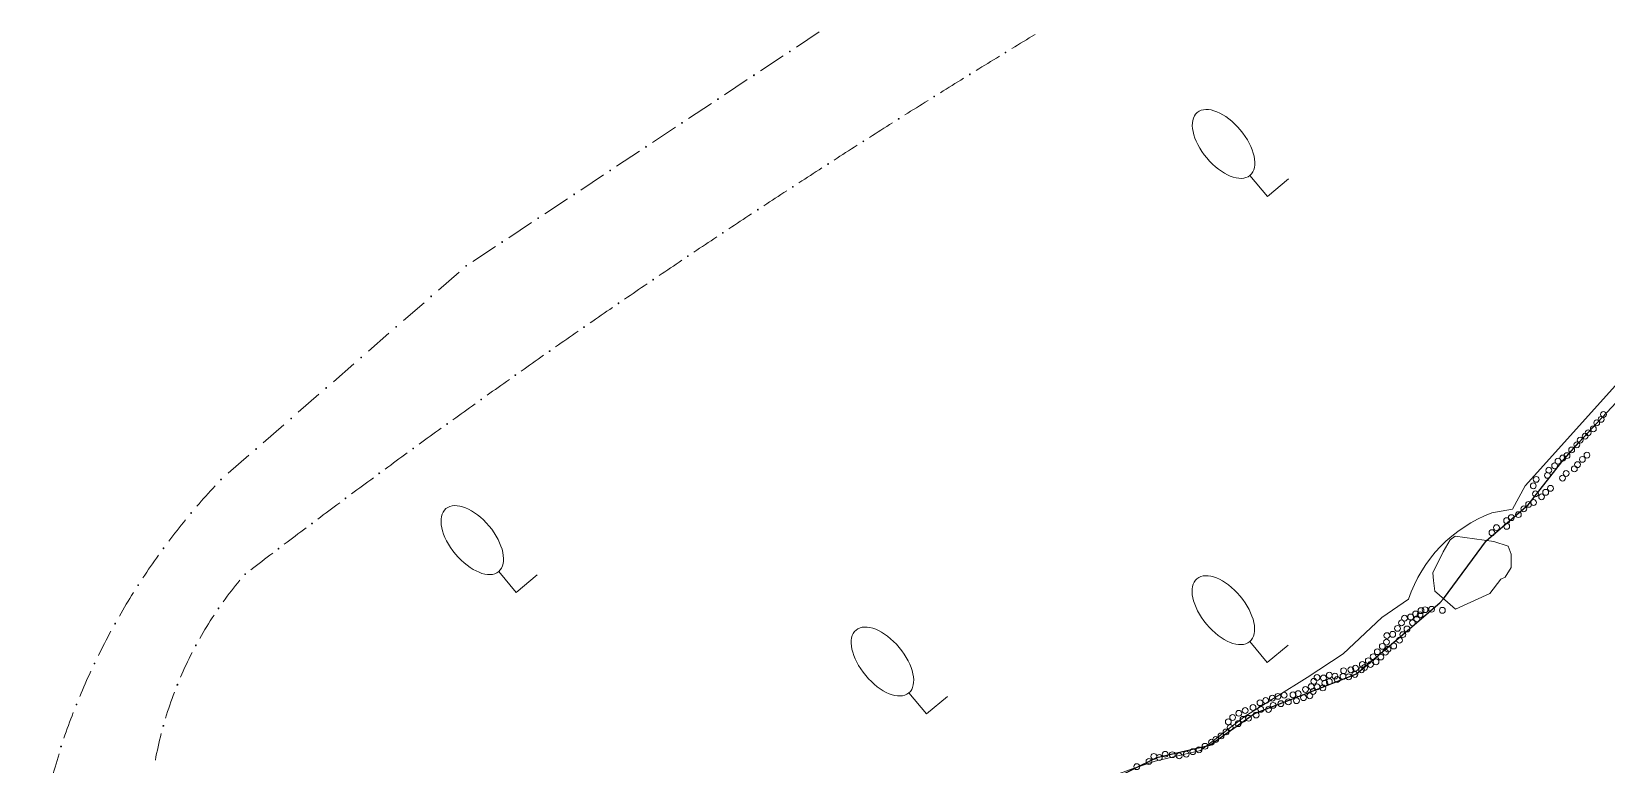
# Model space of a CAD drawing. Header units: metres. Extents: x -10443 to -4073, y -33280 to -26846.
# Drawn here: x -7313.97 to -7285.17, y -28993.34 to -28979.95 of the extents above; entities that cross this region are included whole.
import ezdxf

# ---------------------------------------------------------------- set-up
doc = ezdxf.new("R2010")
doc.units = ezdxf.units.M
doc.header["$MEASUREMENT"] = 0
doc.linetypes.add('CONTINUOUS_1', pattern=[0])
doc.linetypes.add('CONTINUOUS_2', pattern=[0])
for name, color, linetype in [('R6護岸構造(杭1列空洞有)', 2, 'CONTINUOUS'), ('R6護岸構造(杭2列目空洞有)', 1, 'CONTINUOUS'), ('R6護岸構造(石組・玉石)', 5, 'CONTINUOUS')]:
    doc.layers.add(name, color=color, linetype=linetype)
for name, color, linetype, lineweight in [('園路', 241, 'CONTINUOUS_2', 18), ('木', 254, 'CONTINUOUS_2', 18), ('木材', 241, 'CONTINUOUS_2', 18), ('石', 241, 'CONTINUOUS_2', 18), ('護岸', 241, 'CONTINUOUS_2', 18)]:
    doc.layers.add(name, color=color, linetype=linetype, lineweight=lineweight)

msp = doc.modelspace()

# ---------------------------------------------------------------- hatches: boundary and pattern name
at = {"layer": '園路', "linetype": 'CONTINUOUS_1', "lineweight": 18}
for points in [[(-7300.096, -28980.313, 1), (-7300.111, -28980.313, 1)], [(-7296.152, -28980.331, 1), (-7296.167, -28980.331, 1)], [(-7300.753, -28980.748, 1), (-7300.768, -28980.748, 1)], [(-7296.805, -28980.732, 1), (-7296.82, -28980.732, 1)], [(-7301.41, -28981.184, 1), (-7301.425, -28981.184, 1)], [(-7297.456, -28981.137, 1), (-7297.471, -28981.137, 1)], [(-7302.068, -28981.619, 1), (-7302.083, -28981.619, 1)], [(-7298.105, -28981.544, 1), (-7298.12, -28981.544, 1)], [(-7298.753, -28981.955, 1), (-7298.768, -28981.955, 1)], [(-7302.725, -28982.054, 1), (-7302.74, -28982.054, 1)], [(-7303.383, -28982.49, 1), (-7303.398, -28982.49, 1)], [(-7299.398, -28982.369, 1), (-7299.413, -28982.369, 1)], [(-7300.041, -28982.786, 1), (-7300.056, -28982.786, 1)], [(-7304.04, -28982.925, 1), (-7304.055, -28982.925, 1)], [(-7304.698, -28983.36, 1), (-7304.713, -28983.36, 1)], [(-7300.683, -28983.205, 1), (-7300.698, -28983.205, 1)], [(-7301.322, -28983.628, 1), (-7301.337, -28983.628, 1)], [(-7305.355, -28983.796, 1), (-7305.37, -28983.796, 1)], [(-7306.012, -28984.231, 1), (-7306.027, -28984.231, 1)], [(-7301.959, -28984.054, 1), (-7301.974, -28984.054, 1)], [(-7302.595, -28984.483, 1), (-7302.61, -28984.483, 1)], [(-7306.653, -28984.789, 1), (-7306.668, -28984.789, 1)], [(-7303.228, -28984.915, 1), (-7303.243, -28984.915, 1)], [(-7307.293, -28985.347, 1), (-7307.308, -28985.347, 1)], [(-7303.859, -28985.35, 1), (-7303.874, -28985.35, 1)], [(-7307.934, -28985.905, 1), (-7307.949, -28985.905, 1)], [(-7304.488, -28985.789, 1), (-7304.503, -28985.789, 1)], [(-7305.115, -28986.23, 1), (-7305.13, -28986.23, 1)], [(-7308.574, -28986.462, 1), (-7308.589, -28986.462, 1)], [(-7305.74, -28986.674, 1), (-7305.755, -28986.674, 1)], [(-7309.215, -28987.02, 1), (-7309.23, -28987.02, 1)], [(-7306.363, -28987.121, 1), (-7306.378, -28987.121, 1)], [(-7309.856, -28987.578, 1), (-7309.871, -28987.578, 1)], [(-7306.984, -28987.57, 1), (-7306.999, -28987.57, 1)], [(-7307.602, -28988.023, 1), (-7307.617, -28988.023, 1)], [(-7310.496, -28988.136, 1), (-7310.511, -28988.136, 1)], [(-7308.219, -28988.479, 1), (-7308.234, -28988.479, 1)], [(-7311.041, -28988.747, 1), (-7311.056, -28988.747, 1)], [(-7308.833, -28988.938, 1), (-7308.848, -28988.938, 1)], [(-7311.547, -28989.392, 1), (-7311.562, -28989.392, 1)], [(-7309.445, -28989.4, 1), (-7309.46, -28989.4, 1)], [(-7310.054, -28989.864, 1), (-7310.069, -28989.864, 1)], [(-7312.011, -28990.067, 1), (-7312.026, -28990.067, 1)], [(-7310.541, -28990.491, 1), (-7310.556, -28990.491, 1)], [(-7312.432, -28990.769, 1), (-7312.447, -28990.769, 1)], [(-7310.956, -28991.167, 1), (-7310.971, -28991.167, 1)], [(-7312.808, -28991.497, 1), (-7312.823, -28991.497, 1)], [(-7311.293, -28991.886, 1), (-7311.308, -28991.886, 1)], [(-7313.138, -28992.246, 1), (-7313.153, -28992.246, 1)], [(-7311.55, -28992.636, 1), (-7311.565, -28992.636, 1)], [(-7313.421, -28993.015, 1), (-7313.436, -28993.015, 1)]]:
    msp.add_hatch(color=256, dxfattribs=at).paths.add_polyline_path(points, flags=0)

# ---------------------------------------------------------------- linework, layer by layer
at = {"layer": 'R6護岸構造(杭1列空洞有)', "linetype": 'ByBlock'}
msp.add_lwpolyline([(-7285.679, -28987.46), (-7284.994, -28986.731), (-7284.264, -28986.048), (-7283.784, -28985.171), (-7283.198, -28984.361), (-7282.558, -28983.592), (-7282.151, -28982.679), (-7281.584, -28981.855), (-7280.942, -28981.088), (-7280.258, -28980.359), (-7280.108, -28980.208)], dxfattribs=at)
at = {"layer": 'R6護岸構造(杭2列目空洞有)', "linetype": 'ByBlock'}
for points in [[(-7287.366, -28989.248), (-7286.606, -28988.598), (-7285.986, -28987.814), (-7285.679, -28987.46)], [(-7303.572, -28999.417), (-7302.661, -28999.006), (-7301.912, -28998.343), (-7301.113, -28997.741), (-7300.345, -28997.101), (-7299.519, -28996.538), (-7298.704, -28995.958), (-7297.924, -28995.332), (-7297.036, -28994.872), (-7296.125, -28994.46), (-7295.201, -28994.079), (-7294.293, -28993.658), (-7293.396, -28993.218), (-7292.422, -28992.989), (-7291.607, -28992.41), (-7290.673, -28992.052), (-7289.742, -28991.686), (-7288.979, -28991.04), (-7288.221, -28990.388), (-7288.15, -28990.318)]]:
    msp.add_lwpolyline(points, dxfattribs=at)
at = {"layer": 'R6護岸構造(石組・玉石)', "linetype": 'ByBlock'}
msp.add_lwpolyline([(-7288.15, -28990.318), (-7287.366, -28989.248)], dxfattribs=at)
at = {"layer": '園路', "linetype": 'CONTINUOUS_1', "lineweight": 18}
for p, q in [((-7299.566, -28979.957), (-7299.983, -28980.234)), ((-7300.223, -28980.393), (-7300.64, -28980.669)), ((-7300.881, -28980.828), (-7301.298, -28981.104)), ((-7301.538, -28981.263), (-7301.955, -28981.539)), ((-7302.196, -28981.699), (-7302.612, -28981.975)), ((-7302.853, -28982.134), (-7303.27, -28982.41)), ((-7303.51, -28982.569), (-7303.927, -28982.845)), ((-7304.168, -28983.005), (-7304.585, -28983.281)), ((-7304.825, -28983.44), (-7305.242, -28983.716)), ((-7305.483, -28983.875), (-7305.9, -28984.151)), ((-7306.152, -28984.346), (-7306.529, -28984.674)), ((-7306.792, -28984.904), (-7307.169, -28985.232)), ((-7307.433, -28985.462), (-7307.81, -28985.79)), ((-7308.073, -28986.019), (-7308.45, -28986.348)), ((-7308.714, -28986.577), (-7309.091, -28986.906)), ((-7309.354, -28987.135), (-7309.731, -28987.463)), ((-7309.995, -28987.693), (-7310.372, -28988.021))]:
    msp.add_line(p, q, dxfattribs=at)
for centre in [(-7300.103, -28980.313), (-7296.159, -28980.331), (-7300.76, -28980.748), (-7296.812, -28980.732), (-7301.418, -28981.184), (-7297.464, -28981.137), (-7302.075, -28981.619), (-7298.113, -28981.544), (-7298.76, -28981.955), (-7302.733, -28982.054), (-7303.39, -28982.49), (-7299.405, -28982.369), (-7300.049, -28982.786), (-7304.048, -28982.925), (-7304.705, -28983.36), (-7300.69, -28983.205), (-7301.33, -28983.628), (-7305.362, -28983.796), (-7306.02, -28984.231), (-7301.967, -28984.054), (-7302.602, -28984.483), (-7306.66, -28984.789), (-7303.235, -28984.915), (-7307.301, -28985.347), (-7303.867, -28985.35), (-7307.941, -28985.905), (-7304.496, -28985.789), (-7305.123, -28986.23), (-7308.582, -28986.462), (-7305.748, -28986.674), (-7309.222, -28987.02), (-7306.37, -28987.121), (-7309.863, -28987.578), (-7306.991, -28987.57), (-7307.61, -28988.023), (-7310.504, -28988.136), (-7308.226, -28988.479), (-7311.048, -28988.747), (-7308.84, -28988.938), (-7311.554, -28989.392), (-7309.452, -28989.4), (-7310.062, -28989.864), (-7312.018, -28990.067), (-7310.548, -28990.491), (-7312.439, -28990.769), (-7310.963, -28991.167), (-7312.816, -28991.497), (-7311.301, -28991.886), (-7313.146, -28992.246), (-7311.557, -28992.636), (-7313.428, -28993.015)]:
    msp.add_circle(centre, 0.0075, dxfattribs=at)
for centre, radius, start, end in [((-7212.127, -29117.777), 161.099, 121.21576, 121.39359), ((-7212.127, -29117.777), 161.099, 121.48841, 121.66624), ((-7212.127, -29117.777), 161.099, 121.76105, 121.93888), ((-7212.127, -29117.777), 161.099, 122.0337, 122.21152), ((-7212.127, -29117.777), 161.099, 122.30634, 122.48417), ((-7212.127, -29117.777), 161.099, 122.57898, 122.75681), ((-7212.127, -29117.777), 161.099, 122.85163, 123.02945), ((-7212.127, -29117.777), 161.099, 123.12427, 123.3021), ((-7212.127, -29117.777), 161.099, 123.39691, 123.57474), ((-7212.127, -29117.777), 161.099, 123.66956, 123.84738), ((-7212.127, -29117.777), 161.099, 123.9422, 124.12003), ((-7212.127, -29117.777), 161.099, 124.21484, 124.39267), ((-7212.127, -29117.777), 161.099, 124.48749, 124.66532), ((-7212.127, -29117.777), 161.099, 124.76013, 124.93796), ((-7212.127, -29117.777), 161.099, 125.03278, 125.2106), ((-7212.127, -29117.777), 161.099, 125.30542, 125.48325), ((-7212.127, -29117.777), 161.099, 125.57806, 125.75589), ((-7212.127, -29117.777), 161.099, 125.85071, 126.02853), ((-7212.127, -29117.777), 161.099, 126.12335, 126.30118), ((-7301.021, -28997.136), 13.074, 137.1959, 139.3872), ((-7212.127, -29117.777), 161.099, 126.39599, 126.57382), ((-7212.127, -29117.777), 161.099, 126.66864, 126.84646), ((-7301.021, -28997.136), 13.074, 140.7859, 142.9771), ((-7212.127, -29117.777), 161.099, 126.94128, 127.11911), ((-7301.021, -28997.136), 13.074, 144.3759, 146.5671), ((-7212.127, -29117.777), 161.099, 127.21392, 127.39175), ((-7304.629, -28994.584), 7.197, 140.1898, 144.1704), ((-7301.021, -28997.136), 13.074, 147.9659, 150.1571), ((-7304.629, -28994.584), 7.197, 146.5097, 150.4903), ((-7301.021, -28997.136), 13.074, 151.5559, 153.7471), ((-7304.629, -28994.584), 7.197, 152.8296, 156.8102), ((-7301.021, -28997.136), 13.074, 155.1458, 157.3371), ((-7304.629, -28994.584), 7.197, 159.1496, 163.1302), ((-7301.021, -28997.136), 13.074, 158.7358, 160.927), ((-7304.629, -28994.584), 7.197, 165.4695, 169.4501), ((-7323.897, -28990.255), 10.826, 341.8471, 344.4932)]:
    msp.add_arc(centre, radius, start, end, dxfattribs=at)
at = {"layer": '木', "linetype": 'CONTINUOUS_1', "lineweight": 18}
for p, q in [((-7291.371, -28982.961), (-7291.692, -28982.578)), ((-7290.988, -28982.64), (-7291.371, -28982.961)), ((-7305.105, -28990.2), (-7305.427, -28989.817)), ((-7304.722, -28989.879), (-7305.105, -28990.2)), ((-7291.375, -28991.481), (-7291.696, -28991.098)), ((-7290.992, -28991.16), (-7291.375, -28991.481)), ((-7297.607, -28992.419), (-7297.928, -28992.036)), ((-7297.224, -28992.098), (-7297.607, -28992.419))]:
    msp.add_line(p, q, dxfattribs=at)
for centre in [(-7292.174, -28982.003), (-7305.909, -28989.243), (-7292.178, -28990.523), (-7298.41, -28991.461)]:
    msp.add_ellipse(centre, major_axis=(-0.482, 0.575), ratio=0.533333, dxfattribs=at)
at = {"layer": '木材', "linetype": 'CONTINUOUS_2', "lineweight": 18}
for centre in [(-7285.413, -28987.21), (-7285.351, -28987.101), (-7285.271, -28987.037), (-7285.228, -28986.947), (-7285.714, -28987.501), (-7285.655, -28987.415), (-7285.564, -28987.343), (-7285.507, -28987.281), (-7285.972, -28987.742), (-7285.895, -28987.699), (-7285.809, -28987.595), (-7285.613, -28987.768), (-7285.53, -28987.69), (-7286.252, -28988.06), (-7286.227, -28987.966), (-7286.121, -28987.884), (-7286.059, -28987.801), (-7285.911, -28988.025), (-7285.76, -28987.941), (-7285.702, -28987.864), (-7286.511, -28988.251), (-7286.457, -28988.133), (-7286.284, -28988.37), (-7286.196, -28988.297), (-7285.976, -28988.11), (-7286.596, -28988.59), (-7286.506, -28988.557), (-7286.472, -28988.399), (-7286.359, -28988.452), (-7286.998, -28988.887), (-7286.913, -28988.833), (-7286.783, -28988.777), (-7286.684, -28988.671), (-7287.267, -28989.107), (-7287.184, -28989.015), (-7286.997, -28988.992), (-7288.865, -28990.671), (-7288.753, -28990.648), (-7288.662, -28990.593), (-7288.581, -28990.609), (-7288.564, -28990.532), (-7288.49, -28990.515), (-7288.37, -28990.507), (-7288.173, -28990.526), (-7289.081, -28990.965), (-7288.992, -28990.856), (-7288.92, -28990.756), (-7288.82, -28990.868), (-7288.721, -28990.754), (-7288.639, -28990.683), (-7289.271, -28991.185), (-7289.195, -28991.107), (-7289.188, -28990.988), (-7289.166, -28991.236), (-7289.063, -28991.178), (-7288.957, -28991.073), (-7288.897, -28990.97), (-7289.636, -28991.516), (-7289.528, -28991.447), (-7289.488, -28991.516), (-7289.437, -28991.374), (-7289.386, -28991.466), (-7289.362, -28991.283), (-7289.298, -28991.38), (-7289.214, -28991.292), (-7290.522, -28991.823), (-7290.465, -28991.754), (-7290.345, -28991.762), (-7290.241, -28991.712), (-7290.24, -28991.829), (-7290.137, -28991.728), (-7290.098, -28991.791), (-7289.99, -28991.735), (-7289.979, -28991.63), (-7289.886, -28991.74), (-7289.848, -28991.613), (-7289.773, -28991.698), (-7289.763, -28991.584), (-7289.65, -28991.613), (-7289.595, -28991.57), (-7291.179, -28992.099), (-7291.066, -28992.077), (-7290.904, -28992.07), (-7290.81, -28992.048), (-7290.677, -28991.972), (-7290.597, -28992.089), (-7290.573, -28991.92), (-7290.537, -28992.01), (-7290.464, -28991.924), (-7290.358, -28991.945), (-7290.323, -28991.856), (-7291.779, -28992.358), (-7291.635, -28992.303), (-7291.508, -28992.215), (-7291.493, -28992.336), (-7291.403, -28992.175), (-7291.353, -28992.339), (-7291.282, -28992.131), (-7291.268, -28992.263), (-7291.125, -28992.232), (-7290.989, -28992.199), (-7290.841, -28992.178), (-7290.712, -28992.122), (-7292.086, -28992.563), (-7292.053, -28992.667), (-7292.008, -28992.484), (-7291.906, -28992.598), (-7291.895, -28992.408), (-7291.819, -28992.517), (-7291.717, -28992.499), (-7291.579, -28992.44), (-7292.394, -28992.936), (-7292.317, -28992.886), (-7292.22, -28992.822), (-7292.129, -28992.749), (-7293.449, -28993.195), (-7293.347, -28993.215), (-7293.241, -28993.157), (-7293.11, -28993.165), (-7292.985, -28993.187), (-7292.855, -28993.156), (-7292.735, -28993.109), (-7292.623, -28993.074), (-7292.513, -28993.011), (-7293.76, -28993.383), (-7293.538, -28993.288)]:
    msp.add_circle(centre, 0.0535, dxfattribs=at)
at = {"layer": '石', "linetype": 'CONTINUOUS_2', "lineweight": 18, "flags": 128}
msp.add_lwpolyline([(-7288.277, -28990.207), (-7287.935, -28990.506), (-7287.307, -28990.22), (-7287.103, -28989.955), (-7287.022, -28989.92), (-7286.918, -28989.743), (-7286.914, -28989.501), (-7286.971, -28989.354), (-7287.232, -28989.266), (-7287.941, -28989.173), (-7288.028, -28989.235), (-7288.159, -28989.46), (-7288.345, -28989.842), (-7288.338, -28989.983), (-7288.308, -28990.176), (-7288.277, -28990.207)], dxfattribs=at)
at = {"layer": '護岸', "lineweight": 18, "flags": 128}
msp.add_lwpolyline([(-7308.027, -29084.037), (-7314.12, -29087.436), (-7314.469, -29086.607), (-7315.064, -29086.238), (-7315.208, -29085.831), (-7315.723, -29085.309), (-7316.034, -29084.834), (-7316.086, -29084.405), (-7316.489, -29083.689), (-7316.795, -29082.88), (-7317.005, -29081.876), (-7316.678, -29080.744), (-7317.018, -29079.99), (-7317.197, -29078.86), (-7316.921, -29078.482), (-7316.891, -29078.178), (-7316.556, -29077.721), (-7316.39, -29077.025), (-7316.067, -29076.271), (-7315.436, -29075.27), (-7315.393, -29074.651, -0.288423), (-7314.387, -29073.285), (-7314.158, -29072.585), (-7313.935, -29071.949), (-7313.566, -29070.927), (-7313.216, -29070.679), (-7312.856, -29069.834), (-7312.6, -29069.366), (-7312.33, -29068.675), (-7311.893, -29068.289), (-7311.566, -29067.795), (-7311.417, -29067.297), (-7311.061, -29066.936), (-7310.902, -29065.95), (-7310.85, -29065.489), (-7310.537, -29065.05), (-7310.579, -29064.475), (-7310.284, -29063.114), (-7309.907, -29061.875, 0.194338), (-7312.797, -29048.939, 0.069516), (-7318.602, -29041.987), (-7320.553, -29040.237), (-7321.482, -29039.04), (-7322.677, -29038.412), (-7323.767, -29037.819), (-7324.525, -29036.876), (-7325.507, -29036.898), (-7325.728, -29036.491), (-7325.812, -29035.749), (-7326.037, -29035.586), (-7326.494, -29035.146), (-7326.877, -29034.336), (-7326.891, -29033.818, -0.024416), (-7327.219, -29033.198, -0.125332), (-7328.357, -29031.226), (-7328.778, -29030.156, 0.231484), (-7329.771, -29029.304), (-7330.248, -29028.827), (-7330.457, -29027.659, -0.264542), (-7331.793, -29026.825), (-7332.129, -29026.601), (-7332.235, -29026.23), (-7332.434, -29025.998), (-7332.746, -29026.206), (-7334.128, -29026.103, 0.025048), (-7334.587, -29026.138), (-7335.008, -29026.356), (-7335.195, -29026.262), (-7335.617, -29026.39), (-7335.789, -29026.199), (-7335.678, -29025.945), (-7335.881, -29022.611), (-7335.343, -29022.496), (-7333.945, -29022.591), (-7332.838, -29022.321), (-7332.384, -29021.871), (-7331.95, -29021.804), (-7331.887, -29021.795), (-7330.229, -29021.125), (-7330.213, -29021.189), (-7330.071, -29020.83), (-7329.466, -29020.436), (-7328.933, -29020.115), (-7328.357, -29019.748), (-7327.918, -29019.428, -0.101763), (-7326.369, -29017.877), (-7325.81, -29017.66, -0.124184), (-7323.963, -29015.797), (-7322.863, -29014.792, -0.076263), (-7321.489, -29013.523), (-7321.243, -29013.326), (-7320.67, -29012.95), (-7320.493, -29012.885), (-7320.124, -29012.658), (-7320.004, -29012.211, 0.12791), (-7319.139, -29011.436, -0.12455), (-7318.282, -29010.192, 0.042697), (-7316.83, -29009.103, -0.143457), (-7315.828, -29007.785, -0.24416), (-7311.587, -29004.671), (-7309.89, -29003.86), (-7309.596, -29003.389), (-7307.914, -29002.038), (-7305.714, -29000.499), (-7303.65, -28999.406), (-7302.283, -28998.523), (-7301.057, -28997.412, -0.056829), (-7298.013, -28995.17, -0.036659), (-7293.423, -28993.282), (-7292.593, -28993.085), (-7291.78, -28992.458), (-7290.647, -28991.754), (-7289.988, -28991.321), (-7289.277, -28990.658), (-7288.793, -28990.32, -0.222982), (-7287.27, -28988.745), (-7286.893, -28988.676), (-7286.659, -28988.249), (-7284.019, -28985.32), (-7283.947, -28984.914), (-7283.381, -28984.587), (-7282.773, -28983.879), (-7282.3, -28983.087), (-7281.914, -28982.763, -0.123015), (-7279.326, -28979.603), (-7277.639, -28978.336, -0.129953), (-7275.495, -28976.768), (-7272.152, -28974.391), (-7268.494, -28973.279), (-7267.895, -28972.762), (-7266.661, -28972.563), (-7265.559, -28971.851), (-7263.999, -28971.172), (-7263.043, -28970.968), (-7259.643, -28969.513), (-7258.555, -28969.207), (-7258.2, -28969.034), (-7257.595, -28967.956), (-7256.898, -28967.942), (-7256.332, -28967.753), (-7255.465, -28967.032), (-7255.275, -28966.229), (-7255.709, -28965.579), (-7254.757, -28963.969), (-7254.016, -28962.847, -0.222516), (-7251.818, -28957.515), (-7251.146, -28956.986), (-7249.909, -28956.279), (-7247.864, -28955.949, -0.125683), (-7241.647, -28955.806), (-7235.201, -28957.892), (-7232.279, -28958.601), (-7231.659, -28959.085), (-7229.365, -28960.248), (-7227.738, -28961.281), (-7226.553, -28962.298), (-7225.691, -28962.66), (-7224.704, -28963.863), (-7223.151, -28965.295), (-7220.54, -28967.329), (-7218.729, -28969.119), (-7217.104, -28971.016), (-7215.529, -28971.656), (-7215.124, -28972.139), (-7213.482, -28973.035), (-7212.672, -28973.393), (-7211.37, -28973.947), (-7210.637, -28974.259), (-7209.382, -28974.288), (-7208.298, -28974.048), (-7206.989, -28974.504), (-7205.196, -28975.729, -0.376867), (-7204.18, -28980.08), (-7205.608, -28980.636), (-7206.949, -28981.76), (-7210.407, -28982.043), (-7215.233, -28980.263), (-7215.941, -28980.336), (-7217.406, -28981.199), (-7220.27, -28984.518), (-7222.061, -28987.646), (-7222.938, -28988.931), (-7222.996, -28989.398), (-7223.74, -28991.043), (-7224.355, -28991.411), (-7224.443, -28992.012), (-7225.227, -28992.472), (-7225.752, -28993.357), (-7226.08, -28994.753), (-7227.06, -28997.453, 0.089045), (-7227.451, -29007.217, 0.164021), (-7225.363, -29013.609), (-7224.891, -29014.619), (-7224.397, -29014.998), (-7223.056, -29016.95), (-7221.461, -29018.968, 0.188853), (-7218.41, -29020.943, -0.31035), (-7213.68, -29025.959), (-7213.583, -29026.923), (-7213.499, -29027.917, -0.135695), (-7215.762, -29033.195, 0.046883), (-7217.45, -29036.087), (-7217.731, -29036.97), (-7217.785, -29037.374), (-7218.09, -29037.918), (-7218.323, -29038.397), (-7218.546, -29038.736), (-7221.667, -29037.621), (-7221.204, -29036.593), (-7222.078, -29035.522), (-7223.624, -29035.535), (-7226.28, -29034.653), (-7226.072, -29033.498), (-7225.902, -29031.985), (-7225.508, -29030.498), (-7225.495, -29030.365), (-7225.205, -29028.929), (-7225.257, -29027.785), (-7225.444, -29026.968, 0.110139), (-7226.117, -29024.439), (-7227.119, -29024.549), (-7230.301, -29019.872), (-7231.148, -29018.902), (-7232.84, -29016.846), (-7233.167, -29015.358), (-7233.877, -29013.537, -0.14227), (-7233.796, -29004.802), (-7232.694, -28999.028), (-7231.917, -28995.615), (-7231.064, -28991.39), (-7230.094, -28988.338), (-7228.792, -28985.881), (-7228.4, -28984.07), (-7228.324, -28981), (-7228.244, -28979.744), (-7228.635, -28977.996), (-7230.018, -28976.949), (-7229.852, -28976.283), (-7230.31, -28975.777), (-7232.234, -28974.838), (-7233.764, -28974.507), (-7235.662, -28974.09), (-7240.757, -28973.333), (-7242.955, -28973.736), (-7244.424, -28973.536), (-7245.698, -28973.468), (-7247.043, -28974.143), (-7247.661, -28974.528), (-7248.701, -28974.84), (-7249.871, -28975.624), (-7251.542, -28976.705), (-7254.015, -28978.549), (-7256.281, -28980.5), (-7257.502, -28981.755), (-7258.975, -28983.337), (-7262.164, -28984.876), (-7263.759, -28985.391), (-7266.13, -28986.393), (-7266.716, -28986.735), (-7268.002, -28987.008), (-7268.434, -28987.338), (-7269.243, -28987.565), (-7269.795, -28988.007), (-7270.312, -28988.32), (-7270.467, -28988.593), (-7271.154, -28989.005), (-7271.542, -28989), (-7272.777, -28989.531), (-7273.477, -28990.031), (-7274.362, -28990.456), (-7274.963, -28991.048), (-7276.626, -28992.64), (-7277.493, -28993.884), (-7278.497, -28995.188), (-7279.046, -28995.707), (-7279.542, -28995.735), (-7280.319, -28996.519), (-7281.376, -28997.179), (-7283.009, -28997.872), (-7283.762, -28998.009), (-7284.971, -28998.453), (-7285.974, -28998.998), (-7286.73, -28999.04), (-7287.657, -28999.257), (-7288.48, -28999.454), (-7289.405, -28999.582), (-7289.866, -28999.738), (-7290.58, -29000.381), (-7291.295, -29000.169), (-7292.033, -28999.997), (-7293.064, -28999.775), (-7293.491, -28999.967), (-7293.794, -29000.201), (-7294.486, -29000.738), (-7295.443, -29001.508), (-7295.758, -29002.134), (-7296.275, -29002.617), (-7297.017, -29003.089), (-7297.702, -29003.458), (-7299.104, -29003.906), (-7300.881, -29004.588), (-7303.45, -29005.689), (-7304.935, -29007.213), (-7306.251, -29009.3), (-7307.393, -29011.067), (-7307.733, -29011.661), (-7308.21, -29012.127), (-7308.782, -29012.442), (-7309.585, -29013.171), (-7310.357, -29014.148), (-7310.732, -29014.783), (-7311.14, -29015.173), (-7311.641, -29015.337), (-7312.84, -29016.111), (-7313.944, -29017.268), (-7314.037, -29017.825), (-7315.515, -29019.645), (-7315.942, -29020.089), (-7316.213, -29020.507), (-7317.042, -29021.509), (-7317.314, -29021.837), (-7317.587, -29022.261), (-7318.043, -29022.878), (-7318.721, -29023.17), (-7319.339, -29023.908), (-7319.479, -29025.46), (-7319.531, -29026.312), (-7318.907, -29028.43), (-7318.53, -29029.455), (-7317.782, -29030.523), (-7317.146, -29031.657), (-7316.451, -29033.278), (-7316.344, -29034.11), (-7316.096, -29035.296), (-7315.381, -29036.541), (-7314.702, -29037.652), (-7314.408, -29037.976), (-7314.099, -29038.047), (-7312.774, -29039.966), (-7312.177, -29041.189), (-7312.143, -29041.49), (-7311.666, -29042.177), (-7311.398, -29042.326), (-7309.619, -29044.918), (-7308.622, -29046.014), (-7308.305, -29046.693), (-7307.801, -29047.006), (-7306.833, -29048.5), (-7305.563, -29050.474), (-7305.493, -29050.767), (-7305.088, -29051.25), (-7304.676, -29052.003), (-7304.507, -29052.662), (-7304.542, -29053.197), (-7304.403, -29053.794), (-7303.994, -29054.308), (-7303.635, -29054.918), (-7303.524, -29055.836), (-7303.324, -29056.271), (-7303.667, -29057.537), (-7303.462, -29057.958), (-7303.985, -29062.23), (-7304.323, -29064.314), (-7305.209, -29068.166), (-7305.932, -29070.145), (-7306.507, -29072.011), (-7306.199, -29072.379), (-7307.016, -29075.508), (-7307.231, -29076.102), (-7307.217, -29076.486), (-7307.345, -29077.45), (-7307.673, -29078.281), (-7307.822, -29079.036), (-7308.038, -29080.55), (-7307.999, -29081.557), (-7308.027, -29084.037)], format="xyb", dxfattribs=at)

doc.saveas('drawing.dxf')
